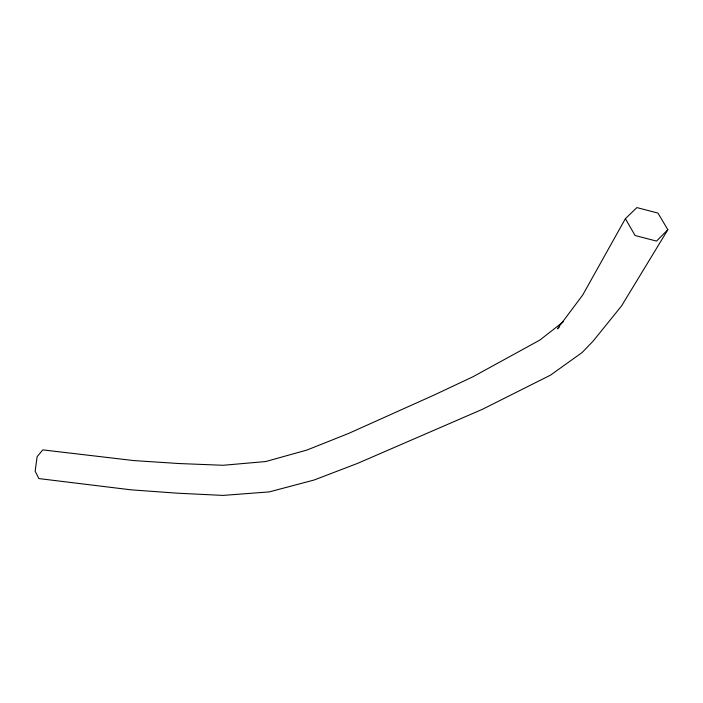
<?xml version="1.0" encoding="UTF-8"?>
<svg xmlns="http://www.w3.org/2000/svg" width="703" height="703" viewBox="0 0 703 703"><rect width="100%" height="100%" fill="white"/><g stroke="black" fill="none" stroke-linecap="round" stroke-linejoin="round"><path stroke-width="1.05" d="M563.384 321.684L539.842 340.085L472.934 376.782L433.593 395.279L348.626 433.435L307.062 449.999L265.716 461.546L223.115 465.281L178.922 463.532L133.825 460.579L42.76 449.885L37.127 456.704L35.15 471.186L38.85 478.576L130.855 489.815L176.928 493.163L223 495.413L269.267 491.898L314.004 480.044L357.432 463.435L482.363 409.331L550.554 375.112L582.128 352.519L593.033 341.21L621.443 306.086L667.85 229.732L657.946 213.079L636.9 207.587L625.389 218.659L582.699 295.058L557.391 328.846L559.606 326.623M667.85 229.732L656.514 241.094L635.099 235.514L625.389 218.659"/></g></svg>
